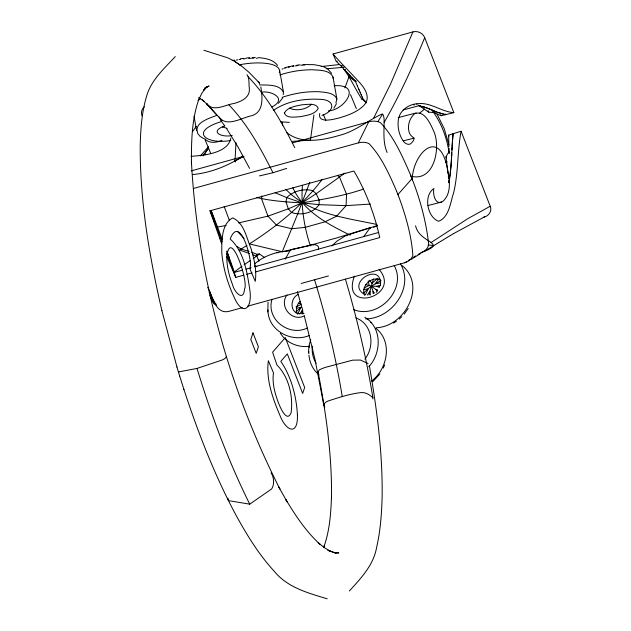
<?xml version="1.0" encoding="UTF-8"?>
<svg xmlns="http://www.w3.org/2000/svg" width="631" height="631" viewBox="0 0 631 631"><rect width="100%" height="100%" fill="white"/><g stroke="black" fill="none" stroke-linecap="round" stroke-linejoin="round"><path stroke-width="0.95" d="M308.859 353.802L308.875 351.443M308.48 352.666L308.961 346.048L310.728 339.446M373.055 293.454L373.102 291.53L371.288 286.088L373.536 278.87M228.028 498.167L228.091 499.997L228.864 500.691L249.726 504.161L271.575 489.009C274.682 484.718 273.988 476.862 271.062 472.887M302.462 185.317C300.813 205.832 303.961 226.442 310.373 245.948M451.733 154.619L451.82 152.828M451.993 149.208L452.041 148.261M451.954 149.973L452.025 148.632M451.804 153.073L451.97 149.752M451.654 156.18L451.764 154.003M451.725 154.784L450.471 172.263M452.064 147.891L452.096 147.149M452.033 148.435L452.175 145.666M235.466 162.041L235 160.921L235.994 142.701M451.551 157.955L451.575 157.553M452.151 146.147L452.845 136.288M451.599 157.143L451.622 156.733M451.536 158.365L451.441 159.998M452.19 145.382L452.23 144.625M452.253 144.207L452.317 143.142M451.417 160.408L451.339 161.639M452.34 142.787L452.53 139.979M451.26 162.861L451.315 162.041M286.6 132.447C301.326 144.665 323.175 140.137 339.864 135.263C354.843 131.382 366.785 121.365 380.438 114.779C383.277 112.555 383.672 116.222 384.082 118.715C384.374 130.002 382.457 141.746 387.111 152.473M451.228 163.271L451.141 164.51M451.118 164.92L451.023 166.158M452.553 139.632L453.137 133.717L453.168 134.458M450.991 166.568L448.964 182.73M261.833 195.965L261.557 198.781L267.954 216.157L276.481 225.125L291.782 228.737L305.207 227.357L324.918 221.844L336.607 216.22L346.08 205.643L346.553 194.293L339.62 177.319L337.632 175.363M312.408 346.159C311.651 352.027 312.873 358.187 316.123 363.172M452.877 135.957L453.137 133.717M450.424 172.665L450.289 173.856M450.25 174.259L449.098 182.327L448.988 181.381M268.049 302.107L267.828 311.951M412.256 180.087C412.272 154.406 439.097 126.65 447.213 167.822C449.446 178.818 452.112 192.968 442.954 201.305C435.287 206.266 432.582 194.001 433.891 188.527C423.33 195.436 427.061 217.08 438.648 221.3C449.327 217.048 450.297 202.409 453.618 192.873C458.461 172.649 457.262 151.606 461.08 131.24L448.641 135.121L448.893 146.621M310.357 140.705L313.907 114.913M191.012 156.299C203.695 155.51 228.162 153.215 230.828 138.086M271.977 299.37C265.911 319.436 289.093 336.946 307.305 328.049M309.222 347.381L309.561 345.701M380.477 285.701C382.638 260.027 343.871 283.477 365.333 294.851M258.844 260.871L256.833 256.281L257.322 254.096L259.396 253.993L264.728 257.582M301.697 313.607L302.58 309.805L297.367 291.569M369.056 294.977L371.288 286.088L381.061 280.614M279.359 72.81C281.126 66.555 272.742 64.394 268.175 63.66C258.552 62.201 248.717 63.045 239.196 64.827M283.193 94.705L283.469 92.173L279.636 70.278M319.736 113.501C317.527 123.755 333.468 119.322 338.768 118.06C347.941 115.347 357.596 112.073 364.284 104.951C371.178 97.308 364.458 87.535 358.81 81.722C350.379 72.336 341.261 63.581 333.058 53.99L412.911 31.913C417.548 30.548 423.007 33.072 424.726 37.647L453.855 112.657L441.116 115.741L433.702 112.547L428.701 112.144L418.219 105.109M323.758 547.211C329.729 530.805 330.912 513.145 331.52 495.84L331.504 498.001C332.072 455.574 326.101 413.344 318.032 371.785L319.483 369.719L324.941 367.471L352.682 360.159L360.451 360.049L368.086 363.535M199.435 97.687C191.603 118.778 191.296 141.699 191.485 163.926L191.414 161.52C197.456 275.1 228.517 387.639 279.904 489.025L278.823 487.093L287.097 501.779L285.914 499.665C295.623 515.779 306.177 531.72 320.169 544.466L318.213 542.818L324.468 547.724L330.447 551.218L336.118 553.277L327.883 550.295L330.447 551.218M336.457 103.713L333.87 108.177M323.742 547.322L324.302 545.752L323.506 547.392M344.881 87.906L349.266 76.083M309.813 182.256L297.611 214.138L282.278 251.674C272.379 253.078 262.149 257.274 254.616 263.9M410.41 175.994C434.412 183.069 441.187 146.928 433.671 131.106C430.563 124.094 424.521 109.897 414.67 113.675C409.274 118.305 406.877 126.776 409.574 133.449C411.467 137.708 416.862 137.384 411.94 142.488C409.243 146.55 404.211 143.308 402.578 139.995C399.084 134.458 397.656 127.707 398.185 121.207C398.705 111.088 408.423 104.005 418.022 103.658C430.839 102.214 441.463 111.821 453.855 112.657M234.069 272.907L235.686 270.999L241.949 266.243M412.911 31.913L390.376 84.412L373.465 118.525M424.726 37.647C412.721 66.563 399.841 95.218 384.169 122.359M383.325 368.031L384.626 364.899M366.319 102.877L363.716 100.503L364.063 99.753M355.718 80.287L355.3 81.186L357.493 86.242M318.308 249.387C320.485 244.994 312.724 243.345 310.223 245.42L282.246 251.737L249.363 243.905C276.93 226.434 302.486 205.54 322.196 179.346M198.544 100.084L201.699 93.506L205.32 88.285L203.529 90.312L207.575 86.479L204.641 88.379L209.09 85.958L205.122 87.646M297.627 314.191L300.948 307.281L296.436 308.378M365.396 294.701L368.307 288.659L371.288 286.088L379.736 286.498M193.914 188.338L358.305 142.882L368.725 121.791C372.542 120.781 376.794 120.813 380.383 122.588C394.099 137.045 402.468 156.409 410.418 174.574M313.591 244.489L313.197 245.238M207.007 105.03L207.433 104.194M311.635 104.225C306.343 109.597 296.191 111.419 289.408 108.098M335.905 102.908L336.875 99.012L333.042 77.108C329.619 69.678 319.223 70.372 312.321 69.749C301.31 69.749 290.292 71.532 279.833 74.963M206.558 104.154L206.826 103.626L206.96 104.367M282.704 97.884L278.468 103.31M287.002 294.874C278.665 306.122 291.625 322.189 304.323 315.902M285.228 259.215L290.457 249.766L310.184 245.262L336.875 237.879L370.176 227.704L370.783 228.335M354.37 276.244C340.354 314.159 402.349 296.436 379.105 269.405M448.933 150.691L448.933 151.826L445.983 156.717L448.073 173.864M382.725 113.99L377.874 121.57M408.186 308.488L404.187 314.135M208.577 147.741L203.34 155.549M299.993 313.71L302.58 309.805L303.014 313.702M367.352 295.079L369.94 291.175L370.373 295.071M364.907 359.063C375.13 346.364 372.448 323.877 355.947 317.937M192.518 131.674L196.288 126.334M208.703 148.009L203.095 155.912M372.905 398.926L372.913 397.853C366.335 357.745 356.972 318.119 345.417 279.162M331.906 245.948L336.836 241.223L345.804 235.592M363.977 236.286L370.176 227.704M379.136 278.61L375.161 283.784L380.769 282.917M368.764 366.785C381.621 353.147 382.291 327.418 364.789 317.283M379.87 373.97L372.787 381.637M200.295 155.936L208.514 146.684M349.369 590.971C360.964 578.241 373.552 565.116 376.612 547.432C380.375 531.144 381.597 514.407 382.118 497.741C382.836 453.295 376.833 409.069 369.332 365.365M398.177 195.239L397.909 194.561L411.996 178.691L410.615 175.087M175.26 56.601C164.099 68.732 150.793 80.334 146.4 96.89C141.778 112.492 140.65 128.842 140.216 145.027C139.806 200.926 149.334 256.391 161.891 310.681M300.135 301.342C297.106 304.284 295.466 308.93 296.878 313.031M420.98 252.542C449.635 242.391 419.473 243.811 415.584 225.78M433.686 245.412L428.078 245.057M295.963 312.022L300.948 307.281M363.322 293.391L368.307 288.659L363.795 289.755M424.135 107.025L419.41 105.89L419.883 105.464L403.217 109.928M377.496 278.374L371.998 283.429L369.742 280.298M399.234 319.065L401.821 316.699M178.857 371.564L178.368 371.974L197.014 368.433L221.552 360.214C223.342 359.607 226.513 357.856 226.3 356.46M376.171 292.398L377.038 291.617M371.541 381.108C387.592 369.096 392.987 341.474 375.69 328.159M432.787 246.279L436.597 243.905M253.283 258.584L259.396 253.993M144.365 106.868C141.667 108.895 140.729 112.736 142.022 115.82M273.404 110.457C286.655 101.039 303.897 98.475 319.838 99.327C335.045 99.406 335.66 110.756 321.991 115.418M419.497 113.241L424.797 108.895M344.96 173.099L316.178 193.717L302.028 202.89L288.304 208.837L267.954 216.157L238.55 222.909M244.071 264.752L250.223 260.595M198.031 100.424L200.153 99.028M242.872 156.133C227.767 166.056 210.439 172.933 192.36 174.606M393.547 323.104L396.465 321.203M298.392 294.322C289.85 297.942 289.495 313.134 300.017 313.899M247.762 306.153L404.85 262.717L406.514 261.668M408.17 260.619L409.834 259.578M413.155 257.48L415.648 255.91M418.14 254.34C422.573 252.353 428.086 249.766 428.694 244.236C426.256 222.538 420.656 201.131 412.816 180.75M227.207 257.771L228.848 256.738M240.332 249.553L246.902 245.443M411.302 259.309L420.404 253.607M439.886 241.886L438.947 242.462M440.351 241.602L441.747 240.75M437.07 243.613L438.482 242.746M424.939 251.043L426.43 250.128M426.927 249.829L428.402 248.922M428.891 248.622L429.388 248.322M429.869 248.022L430.358 247.723M430.847 247.431L431.328 247.131M442.205 240.466L446.803 237.666M431.817 246.831L432.298 246.54M447.261 237.382L449.99 235.734M450.218 235.6L453.184 233.833M271.748 106.97C288.004 99.185 271.661 90.265 261.258 92.213M453.413 233.699L483.307 217.498M235 160.921L244.016 156.291M461.08 131.24L490.208 206.25L468.044 218.515L430.91 242.627M483.78 217.253C488.544 216.188 492.385 211.085 490.208 206.25M295.963 306.997L300.963 304.489M364.158 287.949L369.159 285.449L371.288 286.088L377.472 290.662M373.678 227.373L377.228 225.677M221.962 140.303C216.52 142.78 208.751 143.805 204.649 138.528M286.655 168.398L272.963 172.736L259.467 175.907M224.604 125.932C208.127 132.139 222.846 137.897 232.232 135.413M341.142 65.963C349.803 75.712 354.725 88.443 361.934 99.241L362.833 98.886M445.336 162.419L447.182 161.788M217.064 115.236C209.997 118.163 193.733 122.398 197.621 132.652M282.16 97.363C294.117 93.278 306.832 91.219 319.475 91.747C325.415 92.505 334.217 92.481 336.875 99.012M328.428 275.944L301.239 283.453M282.025 69.087L283.256 68.684M348.698 76.438L349.819 76.043L348.627 76.461L355.3 81.186L356.444 81.391M220.858 121.736C188.022 132.1 207.552 145.027 230.812 140.413M377.433 225.48L346.711 235.316M309.435 335.455C291.427 343.193 267.725 330.368 267.946 309.853M363.472 189.095C343.564 195.925 322.741 199.435 302.028 202.89C286.892 202.062 271.59 201.005 256.817 197.558M404.85 262.717C408.486 261.707 411.909 259.002 412.855 255.224C411.444 235.45 405.804 215.897 398.989 197.29M380.58 285.188L376.802 286.308L379.436 287.468M206.96 103.965C213.436 112.286 225.724 104.675 233.793 103.516C241.05 101.757 250.286 97.466 249.34 88.498C248.614 84.049 249.837 78.425 246.95 74.647M284.518 68.298L285.804 67.927M372.85 397.798C369.734 394.675 365.601 392.135 361.019 392.6C350.142 393.791 339.628 397.285 329.248 400.622C326.527 401.316 321.747 403.935 324.799 407.153M191.288 170.859L242.722 156.638M292.437 142.89L368.725 121.791M234.196 272.418L242.635 270.084M246.011 269.145L251.075 267.749M254.451 266.818L378.505 232.508M234.432 274.714L235.828 277.364L243.921 275.124M246.618 274.382L252.021 272.884M255.618 271.89L379.752 237.564C374.538 214.28 366.051 191.579 353.896 171.009L209.973 210.809L221.639 243.716M483.725 217.048L484.711 216.772M242.288 307.668L229.495 311.209C215.36 315.177 212.647 295.986 207.725 287.381M358.305 142.882C361.792 141.959 365.672 141.975 368.961 143.584C381.574 156.693 389.264 174.353 396.513 190.925M398.137 117.618L416.105 112.965M232.192 60.615L234.393 60.048M284.865 67.635L293.857 65.648M441.629 202.054L427.984 205.517M403.296 140.863L414.291 138.079M348.651 76.477L349.897 76.162M413.676 105.014L414.315 104.849M233.707 60.742L235.04 60.418M304.047 313.52L302.083 313.891M288.446 67.249L289.787 66.941M236.388 60.103L237.745 59.819M239.117 59.551L240.498 59.306M292.524 66.381L293.904 66.137M216.401 227.207L226.111 225.504M240.45 58.817L243.519 58.352M321.14 66.563L339.691 64.52M295.284 65.916L298.037 65.537M376.313 327.765C404.968 326.582 426.761 285.669 402.136 265.588M243.258 58.88L246.003 58.549M292.492 141.36L310.121 140.145M326.314 68.811L343.666 67.304M296.925 65.182L299.977 64.812M282.278 251.674L288.477 251.043M328.396 110.827C343.706 110.717 363.409 83.876 334.083 85.713M333.058 53.99L336.213 61.357L337.372 61.246M246.571 57.981L249.576 57.721M300.774 65.253L304.757 65.017M342.538 65.734L341.024 65.853L336.213 61.357M370.5 204.065L346.08 205.643L319.105 204.649L302.028 202.89L286.734 197.606L275.14 192.739M248.717 58.32L253.899 58.155M342.641 67.359L344.116 67.28M302.983 64.551L313.962 64.654L321.755 66.137M365.664 318.876C391.717 318.868 414.543 287.468 400.417 263.734M308.953 346.395C298.021 347.618 286.277 342.87 280.44 333.294M252.51 57.571L255.334 57.539M259.262 84.854C267.181 85.303 279.202 83.852 283.469 92.173M289.369 122.39L280.479 121.799M445.226 114.006L445.723 114.621L444.563 114.542M445.723 114.621L437.622 112.405M335.306 552.748L338.815 552.961L333.515 552.346M256.32 58.233L257.48 58.304M258.024 57.626C265.02 58.131 273.081 59.393 277.569 65.403M227.113 128.298L222.341 127.012M256.888 266.613L254.656 265.817M444.39 114.526L436.021 111.726M419.41 105.89L425.949 107.609M346.687 72.202L343.974 69.426L345.331 69.686L344.423 69.513M346.884 235.749L345.875 235.552M376.983 224.486C345.472 217.719 309.356 214.012 285.875 189.355M219.572 238.092L222.025 238.628M216.678 305.333L213.862 303.692L210.415 296.941M370.468 322.425L371.691 322.725M365.617 284.557L369.159 285.449L368.228 280.85M298.258 303.188L300.916 303.85M377.764 290.031L375.942 289.519L376.967 291.159M424.363 107.096L425.042 107.309M249.048 251.438L241.152 249.04L236.988 246.555M203.908 50.267L227.602 57.768L234.133 61.018L241.886 66.318L248.914 72.234L259.656 83.158L259.104 82.835M251.643 252.25L257.819 254.672M425.27 107.388L428.449 108.524M327.197 598.803C308.125 593.03 287.586 587.595 274.382 571.426C258.955 554.72 247.021 535.191 236.089 515.353C214.587 475.253 198.063 432.669 183.929 389.485L183.866 389.272M238.652 249.695L248.709 253.236M278.121 252.842L276.733 252.361M426.17 107.688L434.877 111.23M353.707 309.663C378.324 319.531 407.342 289.392 394.217 265.564M249.213 253.417L249.718 253.607M252.755 254.735L256.833 256.281M365.246 101.094L361.934 99.241M380.17 279.849C371.328 275.881 360.506 286.379 364.608 295.284M428.67 108.619L430.026 109.155M430.247 109.25L430.918 109.526M431.139 109.62L431.793 109.897M436.226 111.813L436.636 111.987M432.014 109.991L432.89 110.37M436.1 111.766L435.287 111.411M433.111 110.464L433.97 110.835M434.585 111.103L435.414 111.466M323.545 66.783L326.456 68.164M227.815 254.514L228.682 254.932M203.687 138.575L199.932 136.249L197.598 133.33M350.15 235.118C327.899 224.202 303.55 211.448 292.839 187.715M219.036 116.916C226.379 127.746 241.641 117.776 251.414 115.781C264.152 112.35 262.457 97.103 260.824 86.897M204.176 153.704L205.84 154.721M416.602 104.083L417.004 104.336M235.103 61.68L240.939 65.648M198.82 97.466L204.247 101.544L202.385 99.927L208.869 105.929L221.915 120.576M327.726 69.031L331.63 73.322M319.026 374.846C313.15 370.097 309.553 362.793 308.985 355.3M216.149 304.245L214.398 302.162L209.326 291.759M228.966 104.927C247.731 124.512 260.855 148.687 272.963 172.736M346.111 71.611L347.302 72.825M347.034 72.549L347.965 73.504M347.91 73.448L350.031 75.633M348.919 74.49L349.393 74.979M349.748 75.349L350.513 76.13M350.371 75.98L355.3 81.186L354.07 79.869M351.467 77.132L352.429 78.134M248.212 76.808C267.86 97.371 281.907 122.469 294.756 147.638M237.532 231.53L244.102 238.4M352.745 78.473L353.707 79.482M207.773 105.117L215.786 114.069M258.229 81.58L259.459 82.945M374.357 293.013L373.102 291.53L373.749 293.391M290.457 249.766L290.923 250.326M220.306 119.811L224.881 126.105M432.795 111.253L433.702 112.547M433.079 111.655C441.81 123.984 447.158 138.544 449.177 153.491M226.482 128.44L238.084 147.07L249.568 168.367M434.538 111.939L435.374 113.335M318.355 372.487L318.032 371.785M437.046 114.053L444.208 128.669L448.893 144.562M440.588 114.692L441.116 115.741M249.726 504.161C228.122 460.614 211.204 414.882 197.014 368.433M235.828 277.364L226.561 256.265M363.188 99.296L363.716 100.503M362.131 96.882L363.219 99.375M361.074 94.469L362.218 97.079M258.418 259.901L258.947 261.108M360.025 92.055L361.192 94.745M358.976 89.641L360.159 92.363M358.447 88.435L359.102 89.941M357.398 86.013L358.574 88.719M210.612 153.112L204.941 139.498M356.349 108.658L350.497 94.603M325.833 120.411L323.317 114.377M428.086 110.638L428.701 112.144M411.996 178.691L412.611 180.229M398.358 195.697L398.808 196.833M235.15 275.203L226.758 253.717M396.686 191.382L397.909 194.561M232.697 268.877L226.797 253.559M233.123 269.997L234.259 272.915M222.073 241.705L210.375 210.446M209.997 210.478L218.342 231.743L211.251 210.825L222.404 239.646M226.797 253.102L229.495 259.791L228.793 257.196M224.147 206.416L229.258 220.093M445.983 156.717L446.432 157.931M226.86 250.988L234.369 272.174M226.86 251.698L228.69 256.904M209.595 291.049L213.381 302.746M161.844 310.484L176.964 367.045M179.622 375.824L183.929 389.485M314.624 280.006C326.369 318.213 335.802 357.162 342.262 396.615M178.423 371.911L179.669 375.966M176.932 366.95L178.463 372.03M210.21 296.302L209.855 295.016M448.641 135.121L448.949 136.225M304.3 315.871L314.94 359.071L323.861 405.41M209.374 293.099L209.184 292.327M449.075 148.979L448.917 148.427M194.056 116.191L196.556 130.475M282.688 125.143L282.428 122.288M448.933 151.826L449.098 152.931M448.302 175.741L448.641 178.565M333.042 77.108L333.081 78.339M448.917 148.884L448.933 150.241M297.43 414.977C298.084 436.526 285.772 430.894 279.849 415.206C272.679 398.169 265.864 379.499 268.356 360.743L273.46 372.771C272.048 382.875 274.769 393.05 278.295 402.452C279.707 406.175 286.695 423.488 291.08 412.871C293.376 396.631 288.856 376.754 276.962 365.089L272.6 352.201L285.291 337.609L304.663 387.473L302.659 393.436L287.294 353.881L280.827 361.366C291.475 377.022 296.357 396.236 297.43 414.977M226.813 257.062C226.766 266.55 229.108 275.921 232.571 284.699C234.046 291.585 243.495 302.691 244.576 288.785C248.859 282.16 230.094 225.945 226.813 257.062M250.381 264.846L250.144 269.358L255.247 281.387C256.904 270.352 254.175 259.207 251.067 248.669C246.532 238.108 244.229 222.822 232.65 217.916C221.15 223.871 221.726 241.918 221.804 253.268C223.303 268.459 227.602 283.351 234.101 297.146C242.549 316.762 252.376 309.119 249.915 290.41C247.147 272.679 244.142 251.564 230.165 238.983C239.78 214.422 251.335 257.156 250.381 264.846M319.136 200.027L319.105 204.649C313.52 213.104 300.821 215.786 291.561 212.505L288.304 208.837L286.04 201.944L286.734 197.606C293.297 190.996 303.779 188.361 312.755 190.625L316.178 193.717L319.136 200.027M449.169 180.884L449.098 182.327L449.169 180.876M284.384 113.036C286.435 118.904 295.521 116.806 300.427 116.68C306.587 115.347 314.979 114.519 318.261 108.398C316.218 102.53 307.116 104.628 302.225 104.754C296.057 106.087 287.673 106.923 284.384 113.036M253.015 332.908L250.807 339.462L256.202 353.352L258.402 346.798L253.015 332.908"/></g></svg>
